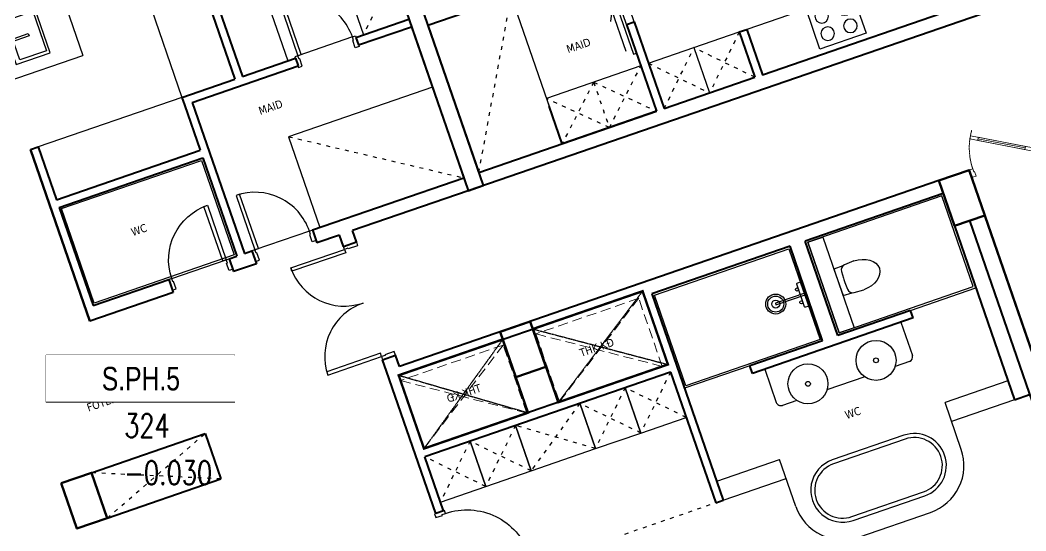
# Model space of a CAD drawing. Header units: millimetres. Extents: x -361681467 to 361175952, y -1292982 to 1550216.
# Drawn here: x -103317 to -90748, y 32993 to 39383 of the extents above; entities that cross this region are included whole.
import ezdxf
from ezdxf.enums import TextEntityAlignment as Align
from ezdxf.xclip import XClip

# ---------------------------------------------------------------- set-up
doc = ezdxf.new("R2010")
doc.units = ezdxf.units.MM
doc.header["$MEASUREMENT"] = 0
doc.header["$XCLIPFRAME"] = 0
doc.set_wipeout_variables(frame=1)
for name, pattern in [('ACAD_ISO03W100', [30, 12, -18]), ('HIDDEN', [0.375, 0.25, -0.125]), ('Xref_ST_MBDV Cot vach 30.7.2022$0$HIDDEN', [0.375, 0.25, -0.125])]:
    doc.linetypes.add(name, pattern=pattern)
for name, color, linetype, lineweight in [('00_duong_QH', 7, 'Continuous', 9), ('KT-Chuviet', 255, 'Continuous', 15), ('KT-Kich thuoc', 159, 'Continuous', 18), ('KT-lomo nuoc', 3, 'HIDDEN', 5), ('KT-Net cat', 1, 'Continuous', 40), ('KT-Net cot vach', 2, 'Continuous', 50), ('KT-Net thay', 7, 'Continuous', 15), ('KT-Net truc', 18, 'Continuous', 15), ('Xref_ST_MBDV Cot vach 30.7.2022$0$CUA', 37, 'Continuous', 13)]:
    doc.layers.add(name, color=color, linetype=linetype, lineweight=lineweight)
for name, color, linetype in [('1VinaPVC-Text', 9, 'Continuous'), ('A-_FURN----_E-_N', 251, 'Continuous'), ('A-_SANIEQPT_E-_N', 251, 'Continuous'), ('A-FURNITURE', 251, 'Continuous'), ('A-WALL', 11, 'Continuous'), ('IDEA - dim', 251, 'Continuous'), ('Kaka - ph', 7, 'Continuous'), ('KT-Net manh', 139, 'Continuous'), ('Xref_ST_MBDV Cot vach 30.7.2022$0$KT-Khuat', 9, 'Xref_ST_MBDV Cot vach 30.7.2022$0$HIDDEN')]:
    doc.layers.add(name, color=color, linetype=linetype)
doc.styles.add('font unicode ccu', font='arial.ttf')
doc.styles.add('ROMANS', font='ROMANS.SHX')
doc.styles.add('Tahoma', font='tahoma.ttf')

# ---------------------------------------------------------------- blocks, each defined once
blk = doc.blocks.new('*U31')
blk.add_line((146.6025403784438, -32.67949192431111), (666.2177826508133, -332.6794919252962))
for points in [[(0, 99.99999998255892), (60, 99.9999999825589), (60, 40.00000000000001), (50, 40.00000000000001), (50, 1.4210854715202e-14), (0, 0)], [(50, 1.4210854715202e-14), (742.8203230292576, -400.0000000009848), (762.8203230292576, -365.3589838496073), (70, 34.64101615137771)], [(900.00000000197, 99.99999998255907), (840.00000000197, 99.99999998255903), (840.00000000197, 40.00000000000011), (850.00000000197, 40.00000000000011), (850.00000000197, 1.13686837721616e-13), (900.00000000197, 9.947598300641403e-14)], [(136.6025403784438, -49.99999999999996), (156.6025403784438, -15.35898384862251), (676.2177826508133, -315.3589838496073), (656.2177826508133, -350.0000000009848)]]:
    blk.add_lwpolyline(points, close=True)
at = {"linetype": 'Xref_ST_MBDV Cot vach 30.7.2022$0$HIDDEN'}
blk.add_arc((50, 1.4210854715202e-14), 800.00000000197, 324.9504689264759, 3.239567070474854e-14, dxfattribs=at)
blk = doc.blocks.new('TAG CAO DO SAN')
at = {"layer": 'KT-Net thay', "flags": 128}
blk.add_lwpolyline([(1526701.778855525, -266095.2298759429), (1526701.778855525, -266566.6584041911), (1527644.63591202, -266566.6584041911), (1527644.63591202, -266095.2298759429)], close=True, dxfattribs=at)
blk.add_wipeout([(1526701.778855525, -266095.2298759429), (1527644.6359120198, -266095.2298759429), (1527644.6359120198, -266566.65840419114), (1526701.778855525, -266566.65840419114)]).dxf.layer = 'KT-Net thay'
for points in [[(1526701.778855525, -266330.9441400666), (1527644.63591202, -266330.9441400666)], [(1526701.778855525, -266566.6584041911), (1527644.63591202, -266566.6584041911)]]:
    blk.add_lwpolyline(points, dxfattribs=at)
at = {"layer": 'KT-Chuviet', "color": 31, "style": 'ROMANS', "width": 0.75}
blk.add_text('DTTT:', height=117.8571320618522, dxfattribs=at).set_placement((1526748.92170835, -266507.8139601254))
at = {"layer": 'KT-Chuviet', "color": 31, "style": 'font unicode ccu', "width": 0.75}
blk.add_attdef('TÊNPHÒNG', text='', height=117.85713, dxfattribs=at).set_placement((1527175.308820772, -266213.4467624734), align=Align.MIDDLE_CENTER)
at = {"layer": 'KT-Chuviet', "color": 31, "ltscale": 15, "style": 'ROMANS', "width": 0.75, "flags": 8}
blk.add_attdef('CAO-DO', (1527091.943339912, -266507.7298381611), '', height=117.8571320618522, dxfattribs=at)
blk = doc.blocks.new('*U226')
at = {"layer": 'KT-lomo nuoc', "ltscale": 500}
for p, q in [((-1218.589366521421, 1084.364324110523), (0, -0.009297052340116352)), ((-1346.266104897425, 192.7784976332365), (127.6767383760055, 891.5765294249459))]:
    blk.add_line(p, q, dxfattribs=at)
blk.add_lwpolyline([(-1346.266104897425, 192.7784976332365), (-1218.589366521421, 1084.364324110523), (127.6767383760055, 891.5765294249459), (0, -0.009297052340116352)], close=True, dxfattribs=at)
blk = doc.blocks.new('*U112')
at = {"ltscale": 5}
blk.add_lwpolyline([(305, -530), (305, -1.13686837721616e-13), (-305, 0), (-305, -530)], close=True, dxfattribs=at)
for centre in [(-150, -150), (150, -150.0000000000001), (-150, -380), (150, -380)]:
    blk.add_circle(centre, 85, dxfattribs=at)
blk = doc.blocks.new('SP1')
at = {"layer": 'IDEA - dim'}
for p, q in [((1299.999999999971, 2120.000000000116), (1299.999999999985, 169.9999999999418)), ((2650.000000000044, 1320), (2650.000000000044, 2120.000000000233)), ((2650, 770.0000000000582), (3849.999999999956, 770.0000000000582)), ((3249.999999999985, 770.0000000000582), (3249.999999999971, 170))]:
    blk.add_line(p, q, dxfattribs=at)
for points in [[(2550.000000000044, 940.4402709486312), (2550.000000000058, 1740.44027094885), (2510.000000000058, 1740.440270948791), (2510.000000000044, 940.4402709488058)], [(2550.000000000044, 769.9999999999272), (1300, 769.9999999999272), (1300, 169.9999999998254), (2550.000000000029, 169.9999999998836)], [(7139.931878284056, 770.0000000001164), (3950.000000000015, 770.0000000000437), (3950.000000000029, 170.0000000001019), (7139.931878284086, 170.0000000001601)]]:
    blk.add_lwpolyline(points, close=True, dxfattribs=at)
blk.add_lwpolyline([(2433.344778201441, 998.988078869108), (2433.344778201455, 1546.835024295491), (2370.762411557982, 1421.721137562228)], dxfattribs=at)
at = {"layer": 'KT-Net cat'}
for p, q in [((199.9999999999854, 2120.000000000218), (3949.999999999985, 2120.000000000233)), ((200, 2120.000000000218), (200, 170.0000000000437)), ((2550.000000000015, 1320), (2550.000000000015, 169.9999999999418)), ((2549.999999999985, 1319.999999999927), (2650, 1320.000000000044)), ((2650.000000000029, 1319.999999999985), (2650.000000000015, 169.9999999999272)), ((3850.000000000015, 769.9999999999854), (3850, 170.0000000001164)), ((3850, 769.9999999999418), (3949.999999999985, 770)), ((3950.000000000015, 770), (3949.999999999985, 170.0000000001019)), ((200.0000000000291, 170.0000000000582), (2550.000000000044, 169.9999999999854)), ((2650.000000000044, 170.0000000000437), (3849.999999999985, 169.9999999999854)), ((3949.999999999985, 170.0000000000437), (7239.931878284071, 170.0000000001019))]:
    blk.add_line(p, q, dxfattribs=at)
for points in [[(199.9999999999418, 9000.000092621296), (-5.820766091346741e-11, 9000.000092621354), (-1.455191522836685e-11, -1.455191522836685e-11), (7594.934349228672, 5.820766091346741e-11)], [(2550.000000000044, 169.9999999999854), (1299.999999999985, 169.9999999998836), (1300.000000000015, 669.9999999998836)]]:
    blk.add_lwpolyline(points, dxfattribs=at)
at = {"layer": 'KT-Net manh', "linetype": 'ACAD_ISO03W100', "ltscale": 4}
for p, q in [((1925.000000000073, 170), (1300.000000000087, 769.9999999999854)), ((1925.000000000116, 769.9999999998108), (1300.000000000058, 169.9999999999272)), ((1925, 769.9999999998254), (1925.000000000058, 169.9999999999272)), ((1925.000000000058, 169.9999999999272), (2550.000000000058, 769.9999999999272)), ((1925.000000000058, 769.9999999998108), (2550.000000000015, 169.9999999998254)), ((2649.999999999985, 769.9999999999854), (3249.999999999854, 169.9999999999854)), ((2649.999999999884, 170.0000000001746), (3249.999999999942, 769.9999999999854)), ((3849.999999999956, 770.0000000000582), (3250.000000000029, 170.0000000000582)), ((3850, 170.0000000001164), (3249.999999999985, 770.0000000000582))]:
    blk.add_line(p, q, dxfattribs=at)
blk.add_lwpolyline([(200.0000000000437, 170.0000000000437), (1299.999999999971, 2120.000000000116)], dxfattribs=at)
at = {"layer": 'A-FURNITURE', "extrusion": (-8.95882879977894e-07, 3.170379741387265e-06, -0.9999999999945731), "zscale": -1, "rotation": 359.9999739967953}
blk.add_blockref('*U112', (-5037.98776474952, 769.9998615892099, -0.002345498865503937), dxfattribs=at)
at = {"layer": '1VinaPVC-Text', "style": 'Tahoma', "text_generation_flag": 6}
blk.add_text('MAID', height=99.99999999999741, rotation=179.9983422317129, dxfattribs=at).set_placement((1741.663920658961, 1216.103694670994, 0.8602176035135671))
blk = doc.blocks.new('*U179')
at = {"ltscale": 5}
for points in [[(-300, -450), (300, -450), (300, 0), (-300, 0)], [(-261, -65), (261, -65), (261, -415), (-261, -415)], [(-15, -20), (15, -20), (15, -270), (-15, -270)]]:
    blk.add_lwpolyline(points, close=True, dxfattribs=at)
blk = doc.blocks.new('d900n')
for points in [[(20, -50), (20, -40), (65, -40), (65, 0), (-65, 0), (-65, -50)], [(885, -40), (65, -40), (65, -85), (885, -85)], [(20, -850), (20, -860), (65, -860), (65, -900), (-65, -900), (-65, -850)]]:
    blk.add_lwpolyline(points, close=True)
blk.add_arc((65, -40), 820, 270, 0)
blk = doc.blocks.new('220126_HDN_HBA typical plan$0$210902_YS plan 330pm ver13$0$TOTO-WC-CW822J')
at = {"color": 0}
blk.add_lwpolyline([(-177.2072506700642, -119.1915361834399), (-175, 0), (175, 0), (177.2072506700642, -119.1915361836145)], dxfattribs=at)
blk.add_lwpolyline([(-190, -270), (-183.3947591906181, -144.5004246227618, -0.3908696114996718), (-115.4352058441145, -78.20653349565691), (-27.76706723973621, -75.77130742336158, -0.01388621073825284), (27.76706724101678, -75.77130742336158), (115.4352058439981, -78.20653349565691, -0.3908696114996718), (183.3947591905016, -144.5004246227618), (190, -270)], format="xyb", dxfattribs=at)
blk.add_ellipse((0, -270), major_axis=(0, -270), ratio=0.7037037037037037, start_param=4.71238898038469, end_param=7.853981633974483, dxfattribs=at)
blk = doc.blocks.new('A$C2A980E36')
at = {"ltscale": 0.5}
blk.add_lwpolyline([(-10, 0), (10, 0), (10, 400), (-10, 400)], close=True, dxfattribs=at)
blk.add_lwpolyline([(160, 60), (160, 30, -0.4142135623730916), (150, 20), (-150, 20, -0.4142135623730987), (-160, 30), (-160, 60.00000000000728, -0.414213562373095), (-150, 70.00000000000728), (150, 70, -0.4142135623730915)], format="xyb", close=True, dxfattribs=at)
for centre, radius in [((0, 400), 125), ((0, 400), 100), ((0, 400), 50), ((-85, 90.00000000000728), 20), ((85, 90), 20)]:
    blk.add_circle(centre, radius, dxfattribs=at)
blk = doc.blocks.new('d800')
blk.add_line((760, 70), (40, 70))
for points in [[(40, 790), (40, 70), (85, 70), (85, 790)], [(50, 25), (40, 25), (40, 70), (0, 70), (0, -70), (50, -70)], [(750, 25), (760, 25), (760, 70), (800, 70), (800, -70), (750, -70)]]:
    blk.add_lwpolyline(points, close=True)
blk.add_arc((40, 70), 720, 0, 90)
blk = doc.blocks.new('A$Cb09b4961')
at = {"color": 6, "const_width": 29.99999999999999, "elevation": 5.460117569355827e-05}
for points in [[(17398.55496569637, 12826.60953206118), (17715.05175308575, 11909.696349926), (19085.17680722264, 12382.63622616115), (18768.68001983335, 13299.54940829592)], [(17020.4464369847, 12696.09539292805), (17336.94322439491, 11779.18221080015), (16037.19515694615, 11330.53985751263), (15720.69836953607, 12247.45303964021)]]:
    blk.add_lwpolyline(points, close=True, dxfattribs=at)
at = {"layer": 'A-FURNITURE'}
for p, q in [((23334.4356054181, 12178.32610063409, 5.46011756935421e-05), (22548.51130811781, 11906.98720743298, 5.46011756935421e-05)), ((23416.02208900206, 11942.0134989887, 5.46011756935421e-05), (22630.09779170177, 11670.67460578764, 5.46011756935421e-05)), ((22750.85416137344, 11320.90770042763, 5.460117569354207e-05), (22548.51130811781, 11906.98720743298, 5.460117569354206e-05)), ((19695.22154007938, 10921.89425344113, 5.46011756935421e-05), (20481.1458374089, 11193.23314665238, 5.460117569354212e-05)), ((20683.4886906365, 10607.15363972823, 5.460117569354207e-05), (20481.1458374089, 11193.23314665238, 5.460117569354207e-05)), ((19776.80802366333, 10685.5816517958, 5.46011756935421e-05), (20562.73232099286, 10956.92054500701, 5.460117569354212e-05))]:
    blk.add_line(p, q, dxfattribs=at)
at = {"layer": 'A-FURNITURE', "elevation": 5.460117569355827e-05}
for points in [[(21400.10657132906, 10431.39633030887), (22295.31302812077, 10740.46468457079, 1), (22034.23628068062, 11496.66500984563), (21139.02982389054, 11187.59665558446, 1)], [(21383.78927461412, 10478.65885063857), (22278.99573140596, 10787.72720490038, 0.9999999999999999), (22050.55357739572, 11449.40248951595), (21155.34712060545, 11140.33413525473, 0.9999999999999999)]]:
    blk.add_lwpolyline(points, format="xyb", close=True, dxfattribs=at)
blk.add_lwpolyline([(20683.48862718312, 10607.15382351892, 0.4142136542224747), (21471.91105082823, 10223.41698597331), (22367.11750761997, 10532.48534023523, 0.4142135623842255), (22750.85416136571, 11320.90770044993, 0.4142135623842255)], format="xyb", dxfattribs=at)
at = {"layer": 'IDEA - dim'}
for p, q in [((11935.29584893156, 18843.16014377834, 5.46011756935421e-05), (13012.23743320144, 15723.83379927403, 5.46011756935421e-05)), ((10990.04544235005, 18516.81420944229, 5.46011756935421e-05), (11773.27568571763, 16248.21323086147, 5.46011756935421e-05)), ((13943.97288121252, 17315.01859524203, 5.46011756935421e-05), (14335.58800241553, 16180.71810734415, 5.46011756935421e-05)), ((10828.02527913616, 15921.86729652557, 5.46011756935421e-05), (11773.27568571766, 16248.21323086144, 5.46011756935421e-05)), ((13012.23743320133, 15723.83379927394, 5.46011756935421e-05), (11216.2616606965, 15103.77652403593, 5.46011756935421e-05)), ((22117.50160755432, 13059.39726643075, 5.460117569354209e-05), (22933.03848013877, 13340.95984584437, 5.46011756935421e-05)), ((21996.79140682639, 12911.93022249208, 5.460117569354209e-05), (22140.38361793409, 12496.02004359628, 5.460117569354209e-05)), ((20109.36128738438, 12366.09057806508, 5.460117569354209e-05), (19293.82441479996, 12084.52799865144, 5.46011756935421e-05)), ((20295.34067497958, 12324.50754068751, 5.460117569354209e-05), (20438.93288608734, 11908.59736179176, 5.460117569354209e-05)), ((22103.24934959934, 12419.72426314122, 5.460117569354209e-05), (21923.65177234894, 12357.71853561746, 5.460117569354209e-05)), ((21545.55160971607, 12227.18016188301, 5.460117569354209e-05), (21072.92640642561, 12064.0071947152, 5.460117569354209e-05)), ((20694.82624379265, 11933.46882098075, 5.460117569354209e-05), (20515.22866654236, 11871.46309345702, 5.460117569354209e-05))]:
    blk.add_line(p, q, dxfattribs=at)
at = {"layer": 'IDEA - dim', "elevation": 5.460117569355827e-05}
for points in [[(14889.22328779397, 17641.36452957787), (15280.83840899698, 16507.0640416801)], [(16141.69999384812, 15852.1462363583), (14345.72422134326, 15232.08896112026), (14737.33934254626, 14097.78847322246)]]:
    blk.add_lwpolyline(points, dxfattribs=at)
for points in [[(11509.1283166881, 14332.10358696448), (13257.84156886389, 14935.84356548588), (13665.77398678358, 13754.28055725928), (11917.0607346078, 13150.54057873791)], [(22509.63345041277, 14490.73294554846), (20831.8139787306, 13911.46891210243), (21223.42909993361, 12777.16842420443), (22901.24857161583, 13356.43245765049)], [(21223.42909993355, 12777.16842420443), (20831.81397873066, 13911.46891210246), (21020.86406004686, 13976.73809896951), (21412.47918124974, 12842.43761107154)], [(18917.68190540305, 13250.61839507229), (20595.50137708524, 13829.88242851844), (20987.11649828828, 12695.58194062053), (19309.29702660612, 12116.31790717435)], [(19117.68674340485, 12288.28174124332), (18550.53651642629, 12092.4741314878), (18746.34412618057, 11525.32390450884), (19313.49435315955, 11721.13151426311)], [(18550.53651642585, 12092.474131489), (17983.3862894473, 11896.66652173348), (18179.19389920156, 11329.51629475452), (18746.34412618056, 11525.32390450881)], [(17983.38628944686, 11896.66652173476), (17179.92332682019, 11619.27265719051), (17375.73093657444, 11052.1224302116), (18179.19389920156, 11329.51629475452)], [(17179.92332681974, 11619.27265719179), (16612.77309984119, 11423.46504743624), (16808.58070959545, 10856.31482045734), (17375.73093657444, 11052.1224302116)], [(16612.77309984076, 11423.46504743752), (16045.62287286222, 11227.65743768198), (16241.43048261646, 10660.50721070304), (16808.58070959548, 10856.31482045731)]]:
    blk.add_lwpolyline(points, close=True, dxfattribs=at)
at = {"layer": 'IDEA - dim', "extrusion": (5.882296781040171e-07, 1.994815387277926e-06, 0.9999999999978374)}
for points, elevation in [([(15089.71051258713, 13827.89740348974), (15086.44683741779, 13837.34983303913), (15043.910904445, 13822.66329477707), (15030.85620376747, 13860.47301297528), (15191.54877118487, 13915.95182679212), (15207.86714703179, 13868.68967904453)], 0.03645122811974805), ([(14372.77933099957, 13590.96695215904), (15043.90811328049, 13822.66232944661), (15058.59151088534, 13780.12531221727), (14387.4627286045, 13548.42993492951)], 0.03645122811974802), ([(14836.17008557527, 12248.70938759726), (15507.29886785603, 12480.40476488531), (15492.61232959383, 12522.94069785779), (14821.4835473131, 12291.24532057001)], 0.03645122811974815), ([(15546.57570007187, 12504.54179522398), (15549.83867731736, 12495.08912472869), (15507.30166008794, 12480.40572712395), (15520.35356906997, 12442.59504514189), (15681.04770263605, 12498.06932245405), (15664.73281640834, 12545.33267493091)], 0.03645122811974787)]:
    blk.add_lwpolyline(points, close=True, dxfattribs=dict(at, elevation=elevation))
at = {"layer": 'IDEA - dim'}
for centre, radius in [((21685.64980088219, 12434.23690973729, 5.460117569354209e-05), 250), ((21685.64980088219, 12434.23690973729, 5.460117569354209e-05), 30), ((20834.92443495884, 12140.52556883497, 5.460117569354209e-05), 250), ((20834.92443495884, 12140.52556883497, 5.460117569354209e-05), 30)]:
    blk.add_circle(centre, radius, dxfattribs=at)
at = {"layer": 'IDEA - dim', "extrusion": (5.882296781040171e-07, 1.994815387277926e-06, 0.9999999999978374)}
for centre, start, end in [((15043.90811328053, 13822.66232944672, 0.03657193059031073), 199.0463309873626, 289.0463309871775), ((15507.29886785609, 12480.4047648853, 0.03657193059031121), 109.0463309871775, 199.0463309873626)]:
    blk.add_arc(centre, 709.9975987722107, start, end, dxfattribs=at)
at = {"layer": 'IDEA - dim'}
for centre, start, end in [((22083.66859353919, 12476.43928753614, 5.460117569354209e-05), 289.0471379664066, 19.04713796548248), ((20495.64791048221, 11928.17811785193, 5.460117569354209e-05), 199.0471379654825, 289.0471379664066)]:
    blk.add_arc(centre, 60, start, end, dxfattribs=at)
at = {"layer": 'KT-Net cat'}
for p, q in [((12596.97113353854, 19071.60229781331, 5.46011756935421e-05), (13673.91271780836, 15952.27595330906, 5.46011756935421e-05)), ((13376.82263726354, 17119.21103464041, 5.46011756935421e-05), (13768.43775846652, 15984.91054674261, 5.46011756935421e-05)), ((15186.31336833879, 16474.42944824643, 5.46011756935421e-05), (15847.98865294589, 16702.87160228161, 5.46011756935421e-05)), ((15218.94796177234, 16379.90440758827, 5.46011756935421e-05), (15880.62324637947, 16608.34656162348, 5.46011756935421e-05)), ((15186.3133683388, 16474.42944824646, 5.46011756935421e-05), (15218.94796177237, 16379.90440758827, 5.46011756935421e-05)), ((13768.43775846652, 15984.91054674261, 5.46011756935421e-05), (14430.11304307361, 16213.35270077776, 5.46011756935421e-05)), ((14430.11304307361, 16213.35270077776, 5.46011756935421e-05), (14462.74763650719, 16118.82766011957, 5.46011756935421e-05)), ((13139.39706729304, 15661.94335204942, 5.46011756935421e-05), (14462.74763650719, 16118.82766011963, 5.46011756935421e-05)), ((13012.23743320133, 15723.83379927394, 5.46011756935421e-05), (13673.91271780836, 15952.27595330912, 5.46011756935421e-05)), ((13012.23743320133, 15723.83379927388, 5.46011756935421e-05), (13044.8720266349, 15629.30875861587, 5.46011756935421e-05)), ((13044.87202663494, 15629.30875861581, 5.46011756935421e-05), (13240.67958723637, 15062.15851466701, 5.46011756935421e-05)), ((13139.3970672931, 15661.94335204933, 5.46011756935421e-05), (13792.08893596473, 13771.44253888639, 5.46011756935421e-05)), ((11121.73662003835, 15071.14193060226, 5.46011756935421e-05), (11216.26166069652, 15103.77652403587, 5.46011756935421e-05)), ((11216.26166069652, 15103.77652403587, 5.46011756935421e-05), (11444.70381473156, 14442.10123942888, 5.46011756935421e-05)), ((11862.60411841433, 12925.24326792039, 5.46011756935421e-05), (11121.73662003834, 15071.14193060232, 5.46011756935421e-05)), ((11121.73662003835, 15071.14193060229, 5.46011756935421e-05), (11862.60411841433, 12925.24326792045, 5.46011756935421e-05)), ((11444.70381473155, 14442.10123942888, 5.46011756935421e-05), (13240.67958723639, 15062.15851466701, 5.46011756935421e-05)), ((11477.33840816516, 14347.57619877066, 5.46011756935421e-05), (13273.31418066997, 14967.63347400885, 5.46011756935421e-05)), ((13273.31418066997, 14967.63347400885, 5.46011756935421e-05), (13697.56389530651, 13738.8079454531, 5.46011756935421e-05)), ((14642.81430471629, 14065.15387159676, 5.46011756935421e-05), (16533.31511505113, 14717.84574846053, 5.46011756935421e-05)), ((22469.62725338172, 14683.21542319027, 5.46011756935421e-05), (15729.99185445571, 12356.36891137582, 5.46011756935421e-05)), ((16588.8561513219, 14556.97293959965, 5.46011756935421e-05), (15142.6230259391, 14057.6636589221, 5.46011756935421e-05)), ((22525.10606221879, 14522.5228540714, 5.46011756935421e-05), (20800.02407020768, 13926.94152390855, 5.46011756935421e-05)), ((11477.33840816515, 14347.57619877075, 5.46011756935421e-05), (11901.58812280171, 13118.75067021477, 5.46011756935421e-05)), ((23043.53497661582, 14246.60355297569, 5.46011756935421e-05), (25784.83245108322, 6306.524392576073, 5.46011756935421e-05)), ((22665.43481398324, 14116.06517924133, 5.46011756935421e-05), (23416.02208900206, 11942.0134989887, 5.46011756935421e-05)), ((14642.81430471632, 14065.1538715967, 5.46011756935421e-05), (14698.35534098711, 13904.28106273586, 5.46011756935421e-05)), ((14981.93045682025, 14002.18485008497, 5.46011756935421e-05), (14698.35534098708, 13904.28106273591, 5.46011756935421e-05)), ((15030.85620259923, 13860.47301542095, 5.46011756935421e-05), (14981.93045682028, 14002.18485008489, 5.46011756935421e-05)), ((15191.54877173038, 13915.95182422234, 5.46011756935421e-05), (15142.62302593912, 14057.66365892196, 5.46011756935421e-05)), ((15030.8448222484, 13860.46908637608, 5.460117569389134e-05), (15191.54877204479, 13915.9518243309, 5.460117569389134e-05)), ((20610.97398889139, 13861.67233704138, 5.46011756935421e-05), (18885.89199688011, 13266.0910068785, 5.46011756935421e-05)), ((21018.90640681119, 12680.1093288144, 5.460117569354209e-05), (20610.97398889136, 13861.67233704144, 5.46011756935421e-05)), ((21207.95648812749, 12745.37851568157, 5.460117569354209e-05), (20800.02407020766, 13926.94152390858, 5.46011756935421e-05)), ((13603.03885464834, 13706.17335201942, 5.46011756935421e-05), (13697.56389530649, 13738.80794545304, 5.46011756935421e-05)), ((13603.03885464834, 13706.17335201945, 5.46011756935421e-05), (13658.57989091919, 13545.30054315849, 5.46011756935421e-05)), ((13792.08893596464, 13771.44253888665, 5.46011756935421e-05), (13886.6139766228, 13804.07713232015, 5.46011756935421e-05)), ((13886.61397662282, 13804.07713232015, 5.46011756935421e-05), (13942.15501289359, 13643.20432345924, 5.46011756935421e-05)), ((13942.15501289356, 13643.20432345924, 5.46011756935421e-05), (13658.57989091919, 13545.30054315858, 5.46011756935421e-05)), ((11901.58812280164, 13118.750670215, 5.46011756935421e-05), (12846.83852938314, 13445.09660455078, 5.46011756935421e-05)), ((12846.83852938317, 13445.09660455075, 5.46011756935421e-05), (12902.37956565402, 13284.22379568979, 5.46011756935421e-05)), ((12902.37956565399, 13284.22379568985, 5.46011756935421e-05), (11862.60411841433, 12925.24326792045, 5.46011756935421e-05)), ((15720.66574779336, 12247.35701751683, 5.46011756935421e-05), (18768.5227408185, 13299.62394190553, 5.46011756935421e-05)), ((18768.52274081852, 13299.62394190553, 5.46011756935421e-05), (19085.05214997125, 12382.80678190145, 5.46011756935421e-05)), ((18885.89199688011, 13266.0910068785, 5.46011756935421e-05), (19776.80802366333, 10685.5816517958, 5.46011756935421e-05)), ((22150.13620098789, 12964.87222577265, 5.460117569354209e-05), (20141.99588081795, 12271.56553740698, 5.460117569354209e-05)), ((22117.50160755428, 13059.39726643078, 5.460117569354209e-05), (21207.95648812751, 12745.37851568151, 5.460117569354209e-05)), ((22150.13620098786, 12964.87222577265, 5.460117569354209e-05), (22117.50160755428, 13059.39726643078, 5.460117569354209e-05)), ((21018.90640681121, 12680.10932881435, 5.460117569354209e-05), (20109.36128738437, 12366.09057806508, 5.460117569354209e-05)), ((15520.36372343777, 12442.59347639533, 5.460117569389134e-05), (15681.06767323409, 12498.07621435015, 5.460117569389134e-05)), ((15729.99185445571, 12356.36891137582, 5.46011756935421e-05), (15681.06767323411, 12498.07621435015, 5.46011756935421e-05)), ((15569.29928533688, 12300.89010253866, 5.46011756935421e-05), (15520.37510410296, 12442.59740554867, 5.46011756935421e-05)), ((19085.05214997125, 12382.80678190145, 5.46011756935421e-05), (16037.19515694615, 11330.53985751263, 5.46011756935421e-05)), ((20141.99588081795, 12271.56553740698, 5.460117569354209e-05), (20109.36128738437, 12366.09057806508, 5.460117569354209e-05)), ((16184.44412797671, 10519.14303161166, 5.46011756935421e-05), (15569.29928533688, 12300.89010253872, 5.46011756935421e-05)), ((16037.19515694617, 11330.53985751269, 5.46011756935421e-05), (15720.66574779336, 12247.35701751683, 5.46011756935421e-05)), ((19117.68674340485, 12288.28174124332, 5.46011756935421e-05), (16045.62292201495, 11227.6574546519, 5.46011756935421e-05)), ((19117.68674340488, 12288.28174124332, 5.46011756935421e-05), (19682.28298300522, 10652.94705836222, 5.46011756935421e-05)), ((23416.02208900206, 11942.0134989887, 5.46011756935421e-05), (23605.07217031838, 12007.28268585587, 5.46011756935421e-05)), ((11882.82269966905, 11028.14095862888, 5.46011756935421e-05), (13300.69830954135, 11517.65986013267, 5.46011756935421e-05)), ((13300.69830954132, 11517.65986013267, 5.46011756935421e-05), (13496.50587014284, 10950.50961618373, 5.46011756935421e-05)), ((16278.96916863487, 10551.77762504516, 5.46011756935421e-05), (16045.62292201495, 11227.6574546519, 5.46011756935421e-05)), ((12078.63026027054, 10460.99071468, 5.46011756935421e-05), (13496.50587014282, 10950.50961618367, 5.46011756935421e-05)), ((19682.28298300522, 10652.94705836222, 5.46011756935421e-05), (19776.80802366334, 10685.5816517958, 5.46011756935421e-05)), ((16278.96916863487, 10551.77762504522, 5.46011756935421e-05), (16184.44412797671, 10519.14303161166, 5.46011756935421e-05))]:
    blk.add_line(p, q, dxfattribs=at)
at = {"layer": 'KT-Net cat', "elevation": 5.460117569355827e-05}
for points in [[(13840.73059573212, 23129.67602674529), (16777.90623263818, 14622.24212646682)], [(15880.62324637944, 16608.34656162348), (16533.3151150511, 14717.84574846053)], [(16588.8561513219, 14556.97293959965), (16777.9062326382, 14622.24212646685)]]:
    blk.add_lwpolyline(points, dxfattribs=at)
at = {"layer": 'KT-Net cot vach', "elevation": 5.460117569355827e-05}
for points in [[(22469.62725338172, 14683.21542319027), (22847.72741601431, 14813.75379692463), (23043.5349766158, 14246.60355297569), (22665.4348139832, 14116.06517924138)], [(16987.17489520907, 12790.40900404245), (17365.27505784167, 12920.94737777679), (17561.08261844318, 12353.79713382787), (17182.98245581058, 12223.25876009354)], [(11504.72253703645, 10897.60258489457), (11882.82269966902, 11028.14095862894), (12078.63026027053, 10460.99071468005), (11700.53009763792, 10330.45234094572)]]:
    blk.add_lwpolyline(points, close=True, dxfattribs=at)
at = {"layer": 'KT-Net manh', "linetype": 'ACAD_ISO03W100', "ltscale": 4}
for p, q in [((15652.1810923445, 17270.02184623026, 5.46011756935421e-05), (15280.8384089966, 16507.06404168013, 5.46011756935421e-05)), ((14345.72422134326, 15232.08896112026, 5.46011756935421e-05), (16533.31511505113, 14717.84574846053, 5.46011756935421e-05)), ((19117.68674340485, 12288.28174124338, 5.46011756935421e-05), (18746.34412618054, 11525.32390450884, 5.46011756935421e-05)), ((18550.53651642585, 12092.47413148906, 5.46011756935421e-05), (18179.19389920155, 11329.51629475452, 5.46011756935421e-05)), ((19313.49435315955, 11721.13151426319, 5.46011756935421e-05), (18550.53651642583, 12092.47413148917, 5.46011756935421e-05)), ((17983.38628944685, 11896.66652173479, 5.46011756935421e-05), (17375.73093657441, 11052.12243021157, 5.46011756935421e-05)), ((18746.34412618057, 11525.32390450884, 5.46011756935421e-05), (17983.38628944685, 11896.66652173485, 5.46011756935421e-05)), ((17179.92332681974, 11619.27265719185, 5.46011756935421e-05), (16808.58070959542, 10856.31482045734, 5.46011756935421e-05)), ((18179.19389920156, 11329.51629475458, 5.46011756935421e-05), (17179.92332681973, 11619.27265719193, 5.46011756935421e-05)), ((16612.77309984078, 11423.46504743761, 5.46011756935421e-05), (16241.43048261643, 10660.50721070307, 5.46011756935421e-05)), ((17375.73093657444, 11052.12243021166, 5.46011756935421e-05), (16612.77309984072, 11423.46504743767, 5.46011756935421e-05)), ((16808.58070959548, 10856.31482045737, 5.46011756935421e-05), (16045.62287286176, 11227.65743768337, 5.46011756935421e-05)), ((18547.98249510741, 10261.33193715921, 5.46011756935421e-05), (19682.28298300524, 10652.94705836216, 5.46011756935421e-05))]:
    blk.add_line(p, q, dxfattribs=at)
at = {"layer": 'KT-Net manh', "linetype": 'ACAD_ISO03W100', "ltscale": 4, "elevation": 5.460117569355827e-05}
for points in [[(12078.63026027055, 10460.99071467997), (13300.69830954135, 11517.65986013267)], [(13496.50587014284, 10950.50961618379), (11882.82269966906, 11028.14095862894)]]:
    blk.add_lwpolyline(points, dxfattribs=at)
at = {"layer": 'Xref_ST_MBDV Cot vach 30.7.2022$0$KT-Khuat', "linetype": 'Xref_ST_MBDV Cot vach 30.7.2022$0$HIDDEN', "ltscale": 5}
for p, q in [((18768.68023139947, 13299.54879537426, 5.46011756935421e-05), (17715.0526232159, 11909.69665027445, 5.46011756935421e-05)), ((17398.55496569634, 12826.60953206109, 5.46011756935421e-05), (19085.17680722264, 12382.63622616115, 5.46011756935421e-05)), ((17020.44643698474, 12696.09539292805, 5.46011756935421e-05), (16037.19515694615, 11330.53985751263, 5.46011756935421e-05)), ((15720.69858110217, 12247.45242671849, 5.46011756935421e-05), (17336.94235426474, 11779.18191045173, 5.46011756935421e-05))]:
    blk.add_line(p, q, dxfattribs=at)
at = {"layer": 'A-_FURN----_E-_N', "linetype": 'Continuous', "extrusion": (0, 0, -1), "xscale": -1, "zscale": -1, "rotation": 340.9528570684828}
for p in [(-14446.4303397904, 16166.09018044869, -5.46011756935421e-05), (-13909.45819776076, 13737.90960583926, -5.46011756935421e-05)]:
    blk.add_blockref('d800', p, dxfattribs=at)
at = {"layer": 'A-_FURN----_E-_N', "linetype": 'Continuous', "extrusion": (0, 0, -1), "zscale": -1, "rotation": 340.9528669996709}
blk.add_blockref('d800', (-13625.88306431743, 13640.00582157884, -5.46011756935421e-05), dxfattribs=at)
at = {"layer": 'A-_SANIEQPT_E-_N', "extrusion": (0, 0, -1), "zscale": -1, "rotation": 250.9528620213775}
blk.add_blockref('220126_HDN_HBA typical plan$0$210902_YS plan 330pm ver13$0$TOTO-WC-CW822J', (-21216.67162064828, 13409.58785502042, -5.46011756935421e-05), dxfattribs=at)
at = {"layer": 'A-FURNITURE', "extrusion": (0, 0, -1), "xscale": -0.9999999999999993, "zscale": -0.9999999999999993, "rotation": 250.9528620317824}
blk.add_blockref('A$C2A980E36', (-20810.21394581812, 13269.25910325695, -5.46011756935421e-05), dxfattribs=at)
at = {"layer": 'IDEA - dim', "extrusion": (-5.170625762744469e-06, 2.516663633336755e-06, -0.9999999999834657), "xscale": -1.000000000000001, "zscale": -1.000000000000001, "rotation": 250.9532626175977}
blk.add_blockref('*U179', (-10841.50508361274, 16419.07069281269, 0.04037804085767129), dxfattribs=at)
at = {"layer": 'IDEA - dim', "extrusion": (0, 0, -1), "zscale": -1, "rotation": 160.9528669996743}
blk.add_blockref('d900n', (-16525.41798920803, 9684.734962405084, -5.46011756935421e-05), dxfattribs=at)
at = {"layer": '1VinaPVC-Text', "style": 'Tahoma'}
for s, height, rotation, text_generation_flag, p in [('MAID', 99.99999999999741, 199.0454801980096, 6, (13990.57129293222, 15503.99028134003, 5.46011756935421e-05)), ('WC', 99.99999999999741, 199.0454801980096, 6, (12397.94250943624, 13986.97436703279, 5.46011756935421e-05)), ('FOYER/ GALLERY', 99.99999999999741, 199.0454801980096, 6, (11844.77890698216, 11791.61429409852, 5.46011756935421e-05)), ('THK KĐ', 100.0000000000009, 199.0434655944433, 4, (16761.52368257054, 12047.66731585251, 5.46011756935421e-05)), ('WC', 99.99999999999741, 199.0454801980096, 6, (21317.74906853448, 11698.09250155769, 5.46011756935421e-05))]:
    blk.add_text(s, height=height, rotation=rotation, dxfattribs=dict(at, text_generation_flag=text_generation_flag)).set_placement(p)
blk.add_text('THK KĐ', height=99.9999999999999, rotation=19.0434655908827, dxfattribs=at).set_placement((18002.33377113072, 12475.96566999936, 5.46011756935421e-05))

msp = doc.modelspace()

# ---------------------------------------------------------------- linework, layer by layer
at = {"layer": '00_duong_QH', "color": 251, "extrusion": (7.52316384526264e-37, 3.294527862871538e-06, 0.9999999999945732)}
for points, elevation in [([(-73558.81701659271, 45793.88537169341), (-75577.2165963673, 45087.86638755087), (-77995.00512757758, 52090.91275981961, 0.3654504086094711), (-82706.72045669751, 54156.43152668628), (-111642.4323603851, 44174.19938120636, 0.4561585901821814), (-113858.8409792189, 38521.09177879235), (-105745.6153764077, 24907.26262876455, 0.3106788684835987), (-99582.60442885803, 22936.00987987911), (-77059.78549185442, 30727.35037630712, 0.2299220823878604), (-76774.92147898534, 31142.11676799398), (-76553.99999329122, 32158.79551479247, -0.2831678010609837), (-76095.15486704605, 32660.41685331411), (-71674.8470923123, 34181.01733336409), (-71674.84709247248, 34181.01733382567)], -0.6525742149388086), ([(-78171.48504695715, 52029.98340159108, 0.3727734543504938), (-82212.0736422115, 53914.33683254509), (-111647.8228172609, 43759.23628757677, 0.4585215991774981), (-113692.5115001858, 38607.40360940097), (-105778.2120364015, 25327.36851400882, 0.3553050164076259), (-100030.1827511177, 23225.45992951049), (-77235.61760829622, 31089.78210954316, 0.2042794764182021), (-77169.31091790693, 31210.89471686438), (-76945.52306442754, 32240.76446316128, -0.275411558421533), (-76217.67500346573, 33041.275577925), (-71805.28692713054, 34559.15165555774)], -0.6525787416191833), ([(-103882.7753467113, 23752.45447819409, 0.2137729540631104), (-100095.4104916643, 23414.52431500706), (-77363.94292167366, 31257.07728653125), (-77141.23798040049, 32281.96348031745, -0.274306576255748), (-76279.48445123815, 33231.51595184689), (-71870.34572220157, 34748.27424327245)], -0.6525787416191833)]:
    msp.add_lwpolyline(points, format="xyb", dxfattribs=dict(at, elevation=elevation))
at = {"layer": 'A-WALL', "extrusion": (7.52316384526264e-37, 3.294527862871538e-06, 0.9999999999945732)}
msp.add_line((-96941.75161617459, 35613.67306682281, -1.816494021047613), (-91837.39941835799, 37375.94111191633, -0.6526860622204043), dxfattribs=at)
at = {"layer": 'KT-Net cat', "elevation": 5.46015107879713e-05}
for points in [[(-91452.59670401199, 36874.21636250718), (-88711.29923121944, 28934.13720160346)], [(-91263.5466226821, 36939.48554933501), (-88522.24914988955, 28999.40638843129)]]:
    msp.add_lwpolyline(points, dxfattribs=at)

# ---------------------------------------------------------------- block references
at = {"layer": 'KT-lomo nuoc', "linetype": 'HIDDEN', "xscale": -1, "rotation": 10.89765347559021}
for p in [(-96578.38539845962, 34607.15858696696, -0.3054503558088587), (-98270.38344304508, 34022.99942814761, -0.1040200879402982)]:
    msp.add_blockref('*U226', p, dxfattribs=at)
at = {"layer": 'Xref_ST_MBDV Cot vach 30.7.2022$0$CUA', "rotation": 199.0471379528693}
msp.add_blockref('*U31', (-90608.5760544437, 37800.19145530649), dxfattribs=at)

# ---------------------------------------------------------------- next in the draw order: block references
at = {"layer": 'Kaka - ph', "rotation": 19.04713796592207}
msp.add_blockref('SP1', (-97717.84788868928, 37250.03513044781, -4.458504121888373e-05), dxfattribs=at)

# ---------------------------------------------------------------- next in the draw order: block references
at = {"layer": 'KT-Kich thuoc'}
msp.add_blockref('A$Cb09b4961', (-114306.8400749458, 22692.17957610152), dxfattribs=at)

# ---------------------------------------------------------------- next in the draw order: block references
at = {"layer": 'KT-Net truc'}
ref = msp.add_blockref('TAG CAO DO SAN', (-3919745.797418596, 700431.3247341026), dxfattribs=dict(at, xscale=2.5, yscale=2.5, zscale=2.5))
XClip(ref).set_block_clipping_path([(1526674.1636322693, -266330.944140067), (1527644.6359120195, -266095.2298759429)])
ref.add_attrib('CAO-DO', '324', (-102015.9390688161, 34162.00013869995), dxfattribs={"layer": 'KT-Chuviet', "color": 31, "ltscale": 15, "height": 294.6428301546305, "style": 'ROMANS', "width": 0.7500000000000001})
ref.add_attrib('CAO-DO', '-0.030', (-102015.9390688161, 33572.7144783907), dxfattribs={"layer": 'KT-Chuviet', "color": 31, "ltscale": 15, "height": 294.6428301546305, "style": 'ROMANS', "width": 0.7500000000000001})
ref.add_attrib('TÊNPHÒNG', 'S.PH.5', dxfattribs={"layer": 'KT-Chuviet', "color": 31, "height": 294.642825, "style": 'font unicode ccu', "width": 0.7500000000000001}).set_placement((-101807.525366665, 34897.7078279191), align=Align.MIDDLE_CENTER)

doc.saveas('drawing.dxf')
